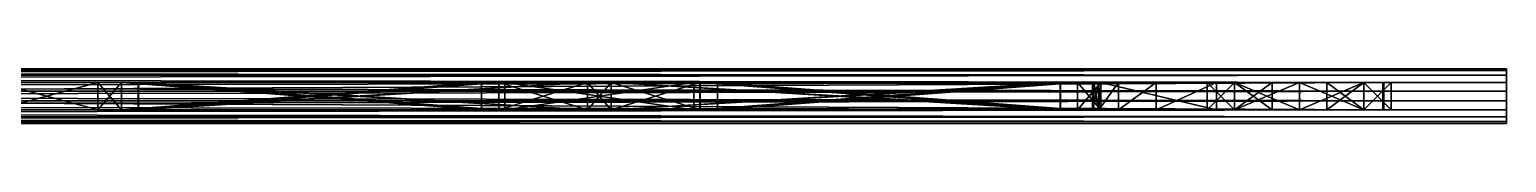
# Model space of a CAD drawing. Extents: x -161 to 273, y -3 to 1.
# Drawn here: x 164.6 to 272.9, y -2.5 to 1.5 of the extents above; entities that cross this region are included whole.
import ezdxf

# ---------------------------------------------------------------- set-up
doc = ezdxf.new("R2010")
doc.units = 0
doc.header["$MEASUREMENT"] = 0
for name, color, linetype in [('Box01', 234, 'Continuous'), ('Box02', 234, 'Continuous'), ('Cylinder01', 173, 'Continuous'), ('Rectangle09', 14, 'Continuous'), ('Rectangle10', 14, 'Continuous')]:
    doc.layers.add(name, color=color, linetype=linetype)

msp = doc.modelspace()

# ---------------------------------------------------------------- meshes
at = {"layer": 'Box01'}
mesh = msp.add_polyface(dxfattribs=at)
corners = [(263.89, 0.48, 77.17), (263.89, -1.52, 77.17), (263.89, 0.48, 79.02), (263.89, -1.52, 79.02), (-153.41, 0.48, 77.17), (-153.41, -1.52, 77.17), (-153.41, 0.48, 79.02), (-153.41, -1.52, 79.02)]
mesh.append_faces([[corners[k] for k in face] for face in [(0, 2, 3, 0), (3, 1, 0, 3), (4, 5, 7, 4), (7, 6, 4, 7), (0, 1, 5, 0), (5, 4, 0, 5), (1, 3, 7, 1), (7, 5, 1, 7), (3, 2, 6, 3), (6, 7, 3, 6), (2, 0, 4, 2), (4, 6, 2, 4)]], dxfattribs={"vtx2": -1, "vtx3": -1})
at = {"layer": 'Box02'}
mesh = msp.add_polyface(dxfattribs=at)
corners = [(263.81, 0.48, 17.45), (263.81, -1.52, 17.45), (263.81, 0.48, 19.3), (263.81, -1.52, 19.3), (-153.49, 0.48, 17.45), (-153.49, -1.52, 17.45), (-153.49, 0.48, 19.3), (-153.49, -1.52, 19.3)]
mesh.append_faces([[corners[k] for k in face] for face in [(0, 2, 3, 0), (3, 1, 0, 3), (4, 5, 7, 4), (7, 6, 4, 7), (0, 1, 5, 0), (5, 4, 0, 5), (1, 3, 7, 1), (7, 5, 1, 7), (3, 2, 6, 3), (6, 7, 3, 6), (2, 0, 4, 2), (4, 6, 2, 4)]], dxfattribs={"vtx2": -1, "vtx3": -1})
at = {"layer": 'Cylinder01'}
mesh = msp.add_polyface(dxfattribs=at)
corners = [(272.87, -0.52, 87.73), (272.87, -2.52, 87.73), (272.87, -2.39, 88.42), (272.87, -2.05, 89.02), (272.87, -1.52, 89.47), (272.87, -0.86, 89.7), (272.87, -0.17, 89.7), (272.87, 0.48, 89.47), (272.87, 1.02, 89.02), (272.87, 1.36, 88.42), (272.87, 1.48, 87.73), (272.87, 1.36, 87.05), (272.87, 1.02, 86.45), (272.87, 0.48, 86), (272.87, -0.17, 85.77), (272.87, -0.86, 85.77), (272.87, -1.52, 86), (272.87, -2.05, 86.45), (272.87, -2.39, 87.05), (-161.14, -2.52, 87.73), (-161.14, -2.39, 88.42), (-161.14, -2.05, 89.02), (-161.14, -1.52, 89.47), (-161.14, -0.86, 89.7), (-161.14, -0.17, 89.7), (-161.14, 0.48, 89.47), (-161.14, 1.02, 89.02), (-161.14, 1.36, 88.42), (-161.14, 1.48, 87.73), (-161.14, 1.36, 87.05), (-161.14, 1.02, 86.45), (-161.14, 0.48, 86), (-161.14, -0.17, 85.77), (-161.14, -0.86, 85.77), (-161.14, -1.52, 86), (-161.14, -2.05, 86.45), (-161.14, -2.39, 87.05), (-161.14, -0.52, 87.73)]
mesh.append_faces([[corners[k] for k in face] for face in [(0, 2, 1, 0), (0, 3, 2, 0), (0, 4, 3, 0), (0, 5, 4, 0), (0, 6, 5, 0), (0, 7, 6, 0), (0, 8, 7, 0), (0, 9, 8, 0), (0, 10, 9, 0), (0, 11, 10, 0), (0, 12, 11, 0), (0, 13, 12, 0), (0, 14, 13, 0), (0, 15, 14, 0), (0, 16, 15, 0), (0, 17, 16, 0), (0, 18, 17, 0), (0, 1, 18, 0), (37, 19, 20, 37), (37, 20, 21, 37), (37, 21, 22, 37), (37, 22, 23, 37), (37, 23, 24, 37), (37, 24, 25, 37), (37, 25, 26, 37), (37, 26, 27, 37), (37, 27, 28, 37), (37, 28, 29, 37), (37, 29, 30, 37), (37, 30, 31, 37), (37, 31, 32, 37), (37, 32, 33, 37), (37, 33, 34, 37), (37, 34, 35, 37), (37, 35, 36, 37), (37, 36, 19, 37)]], dxfattribs={"vtx0": -1, "vtx2": -1, "vtx3": -1})
mesh.append_faces([[corners[k] for k in face] for face in [(1, 20, 19, 1), (2, 21, 20, 2), (3, 22, 21, 3), (4, 23, 22, 4), (5, 24, 23, 5), (6, 25, 24, 6), (7, 26, 25, 7), (8, 27, 26, 8), (9, 28, 27, 9), (10, 29, 28, 10), (11, 30, 29, 11), (12, 31, 30, 12), (13, 32, 31, 13), (14, 33, 32, 14), (15, 34, 33, 15), (16, 35, 34, 16), (17, 36, 35, 17), (18, 19, 36, 18)]], dxfattribs={"vtx0": -1, "vtx3": -1})
mesh.append_faces([[corners[k] for k in face] for face in [(1, 2, 20, 1), (2, 3, 21, 2), (3, 4, 22, 3), (4, 5, 23, 4), (5, 6, 24, 5), (6, 7, 25, 6), (7, 8, 26, 7), (8, 9, 27, 8), (9, 10, 28, 9), (10, 11, 29, 10), (11, 12, 30, 11), (12, 13, 31, 12), (13, 14, 32, 13), (14, 15, 33, 14), (15, 16, 34, 15), (16, 17, 35, 16), (17, 18, 36, 17), (18, 1, 19, 18)]], dxfattribs={"vtx2": -1, "vtx3": -1})
at = {"layer": 'Rectangle09'}
mesh = msp.add_polyface(dxfattribs=at)
corners = [(171.32, 0.48, 20.6), (171.32, 0.48, 47.31), (171.32, -1.52, 47.31), (171.32, -1.52, 20.6), (171.32, 0.48, 49.16), (171.32, 0.48, 75.89), (171.32, -1.52, 75.89), (169.59, 0.48, 49.16), (162.07, 0.48, 49.16), (162.07, -1.52, 49.16), (169.59, -1.52, 49.16), (162.07, 0.48, 47.31), (162.07, -1.52, 47.31), (169.59, 0.48, 47.31), (169.59, -1.52, 47.31), (169.59, 0.48, 10.17), (169.59, -1.52, 10.17), (171.32, 0.48, 10.17), (171.32, -1.52, 10.17), (171.32, 0.48, 86.68), (169.59, 0.48, 86.68), (169.59, -1.52, 86.68), (171.32, -1.52, 86.68), (171.32, 0.48, 17.44), (171.32, -1.52, 49.16), (171.32, -1.52, 17.44)]
mesh.append_faces([[corners[k] for k in face] for face in [(7, 4, 1, 7), (1, 13, 7, 1), (0, 23, 13, 0), (10, 2, 24, 10), (2, 10, 14, 2), (3, 14, 25, 3)]], dxfattribs={"vtx0": -1, "vtx1": -1, "vtx2": -1, "vtx3": -1})
mesh.append_faces([[corners[k] for k in face] for face in [(20, 4, 7, 20), (19, 5, 20, 19), (13, 23, 15, 13), (7, 13, 8, 7), (0, 13, 1, 0)]], dxfattribs={"vtx0": -1, "vtx1": -1, "vtx3": -1})
mesh.append_faces([[corners[k] for k in face] for face in [(20, 5, 4, 20), (21, 24, 6, 21)]], dxfattribs={"vtx0": -1, "vtx2": -1, "vtx3": -1})
mesh.append_faces([[corners[k] for k in face] for face in [(0, 2, 3, 0), (7, 9, 10, 7), (8, 12, 9, 8), (11, 14, 12, 11), (13, 16, 14, 13), (15, 18, 16, 15), (19, 21, 22, 19), (20, 10, 21, 20), (15, 23, 17, 15), (8, 13, 11, 8)]], dxfattribs={"vtx0": -1, "vtx3": -1})
mesh.append_faces([[corners[k] for k in face] for face in [(21, 10, 24, 21), (22, 21, 6, 22), (14, 16, 25, 14), (10, 9, 14, 10), (3, 2, 14, 3)]], dxfattribs={"vtx1": -1, "vtx2": -1, "vtx3": -1})
mesh.append_faces([[corners[k] for k in face] for face in [(0, 1, 2, 0), (4, 5, 6, 4), (7, 8, 9, 7), (8, 11, 12, 8), (11, 13, 14, 11), (13, 15, 16, 13), (15, 17, 18, 15), (19, 20, 21, 19), (20, 7, 10, 20), (16, 18, 25, 16), (9, 12, 14, 9)]], dxfattribs={"vtx2": -1, "vtx3": -1})
mesh = msp.add_polyface(dxfattribs=at)
corners = [(171.32, 0.48, 47.31), (197.71, 0.48, 47.31), (197.71, -1.52, 47.31), (171.32, -1.52, 47.31), (197.71, 0.48, 42.56), (171.32, 0.48, 20.6), (171.32, -1.52, 20.6), (171.32, 0.48, 75.89), (197.71, 0.48, 53.93), (197.71, -1.52, 53.93), (171.32, -1.52, 75.89), (197.71, 0.48, 49.16), (171.32, 0.48, 49.16), (171.32, -1.52, 49.16), (172.55, 0.48, 19.3), (198.98, 0.48, 41.29), (198.98, -1.52, 41.29), (172.55, -1.52, 19.3), (172.58, 0.48, 77.17), (205.5, -1.52, 77.17), (172.58, -1.52, 77.17), (199, 0.48, 55.18), (171.32, 0.48, 10.17), (171.32, 0.48, 17.44), (171.32, -1.52, 17.44), (171.32, -1.52, 10.17), (205.5, 0.48, 17.44), (205.5, -1.52, 17.44), (205.5, 0.48, 79.02), (171.32, 0.48, 79.02), (171.32, -1.52, 79.02), (171.32, 0.48, 86.68), (171.32, -1.52, 86.68), (199.44, 0.48, 53.32), (199.44, -1.52, 53.32), (199, -1.52, 55.18), (197.71, -1.52, 42.56), (197.71, -1.52, 49.16)]
mesh.append_faces([[corners[k] for k in face] for face in [(7, 21, 33, 7), (29, 18, 7, 29), (14, 23, 5, 14), (10, 34, 35, 10), (30, 10, 20, 30), (17, 6, 24, 17)]], dxfattribs={"vtx0": -1, "vtx1": -1, "vtx2": -1, "vtx3": -1})
mesh.append_faces([[corners[k] for k in face] for face in [(14, 4, 15, 14), (0, 11, 1, 0), (29, 7, 31, 29), (28, 18, 29, 28)]], dxfattribs={"vtx0": -1, "vtx1": -1, "vtx3": -1})
mesh.append_faces([[corners[k] for k in face] for face in [(7, 18, 21, 7), (14, 5, 4, 14), (0, 12, 11, 0), (14, 26, 23, 14), (10, 35, 20, 10), (17, 36, 6, 17), (3, 37, 13, 3), (17, 24, 27, 17)]], dxfattribs={"vtx0": -1, "vtx2": -1, "vtx3": -1})
mesh.append_faces([[corners[k] for k in face] for face in [(0, 2, 3, 0), (7, 9, 10, 7), (12, 10, 13, 12), (14, 16, 17, 14), (18, 19, 20, 18), (22, 24, 25, 22), (23, 27, 24, 23), (29, 32, 30, 29)]], dxfattribs={"vtx0": -1, "vtx3": -1})
mesh.append_faces([[corners[k] for k in face] for face in [(17, 16, 36, 17), (3, 2, 37, 3), (30, 32, 10, 30)]], dxfattribs={"vtx1": -1, "vtx2": -1, "vtx3": -1})
mesh.append_faces([[corners[k] for k in face] for face in [(0, 1, 2, 0), (4, 5, 6, 4), (7, 8, 9, 7), (11, 12, 13, 11), (14, 15, 16, 14), (21, 18, 20, 21), (22, 23, 24, 22), (23, 26, 27, 23), (28, 29, 30, 28), (29, 31, 32, 29)]], dxfattribs={"vtx2": -1, "vtx3": -1})
mesh = msp.add_polyface(dxfattribs=at)
corners = [(197.71, 0.48, 47.31), (197.71, 0.48, 42.56), (197.71, -1.52, 42.56), (197.71, -1.52, 47.31), (171.32, -1.52, 20.6), (199.44, 0.48, 43.14), (199.44, 0.48, 53.32), (199.44, -1.52, 53.32), (199.44, -1.52, 43.14), (197.71, 0.48, 53.93), (197.71, 0.48, 49.16), (197.71, -1.52, 49.16), (197.71, -1.52, 53.93), (171.32, -1.52, 49.16), (198.98, 0.48, 41.29), (205.5, 0.48, 41.29), (205.5, -1.52, 41.29), (198.98, -1.52, 41.29), (205.5, 0.48, 19.3), (172.55, 0.48, 19.3), (172.55, -1.52, 19.3), (205.5, -1.52, 19.3), (172.58, 0.48, 77.17), (205.5, 0.48, 77.17), (205.5, -1.52, 77.17), (205.5, 0.48, 55.18), (199, 0.48, 55.18), (199, -1.52, 55.18), (172.58, -1.52, 77.17), (205.5, 0.48, 79.02), (171.32, -1.52, 79.02), (205.5, -1.52, 79.02), (171.32, 0.48, 75.89), (213.29, 0.48, 43.14), (207.23, 0.48, 55.18), (205.5, 0.48, 17.44), (171.32, -1.52, 75.89), (213.29, -1.52, 43.14), (207.23, -1.52, 55.18), (205.5, -1.52, 55.18), (205.5, -1.52, 17.44)]
mesh.append_faces([[corners[k] for k in face] for face in [(14, 1, 5, 14), (0, 10, 6, 0), (6, 25, 34, 6), (17, 8, 2, 17), (3, 7, 11, 3), (7, 38, 39, 7)]], dxfattribs={"vtx0": -1, "vtx1": -1, "vtx2": -1, "vtx3": -1})
mesh.append_faces([[corners[k] for k in face] for face in [(18, 35, 19, 18)]], dxfattribs={"vtx0": -1, "vtx1": -1, "vtx3": -1})
mesh.append_faces([[corners[k] for k in face] for face in [(6, 9, 32, 6), (14, 5, 33, 14), (5, 1, 0, 5), (0, 6, 5, 0), (6, 10, 9, 6), (6, 26, 25, 6), (29, 23, 22, 29), (7, 36, 12, 7), (17, 37, 8, 17), (8, 3, 2, 8), (3, 8, 7, 3), (7, 12, 11, 7), (7, 39, 27, 7), (31, 28, 24, 31)]], dxfattribs={"vtx0": -1, "vtx2": -1, "vtx3": -1})
mesh.append_faces([[corners[k] for k in face] for face in [(0, 2, 3, 0), (1, 4, 2, 1), (5, 7, 8, 5), (9, 11, 12, 9), (10, 13, 11, 10), (14, 16, 17, 14), (18, 20, 21, 18), (26, 28, 27, 26), (29, 30, 31, 29)]], dxfattribs={"vtx0": -1, "vtx3": -1})
mesh.append_faces([[corners[k] for k in face] for face in [(31, 30, 28, 31), (21, 20, 40, 21)]], dxfattribs={"vtx1": -1, "vtx2": -1, "vtx3": -1})
mesh.append_faces([[corners[k] for k in face] for face in [(0, 1, 2, 0), (5, 6, 7, 5), (9, 10, 11, 9), (14, 15, 16, 14), (18, 19, 20, 18), (22, 23, 24, 22), (25, 26, 27, 25)]], dxfattribs={"vtx2": -1, "vtx3": -1})
mesh = msp.add_polyface(dxfattribs=at)
corners = [(213.29, 0.48, 43.14), (199.44, -1.52, 43.14), (213.29, -1.52, 43.14), (213.29, 0.48, 53.32), (213.29, -1.52, 53.32), (215.02, 0.48, 49.16), (215.02, 0.48, 53.94), (215.02, -1.52, 53.94), (213.73, 0.48, 55.18), (207.23, 0.48, 55.18), (207.23, -1.52, 55.18), (213.73, -1.52, 55.18), (207.23, 0.48, 77.17), (207.23, -1.52, 77.17), (207.23, 0.48, 19.3), (207.23, 0.48, 41.29), (207.23, -1.52, 41.29), (207.23, -1.52, 19.3), (213.76, 0.48, 41.29), (213.76, -1.52, 41.29), (207.23, 0.48, 10.17), (207.23, 0.48, 17.44), (207.23, -1.52, 17.44), (207.23, -1.52, 10.17), (207.23, 0.48, 79.02), (207.23, 0.48, 86.68), (207.23, -1.52, 86.68), (207.23, -1.52, 79.02), (205.5, 0.48, 41.29), (198.98, 0.48, 41.29), (215.02, 0.48, 42.56), (215.02, 0.48, 47.31), (205.5, 0.48, 17.44), (198.98, -1.52, 41.29), (205.5, -1.52, 41.29), (215.02, -1.52, 42.56), (215.02, -1.52, 47.31), (215.02, -1.52, 49.16), (205.5, -1.52, 79.02), (205.5, -1.52, 77.17)]
mesh.append_faces([[corners[k] for k in face] for face in [(3, 5, 31, 3), (3, 8, 5, 3), (18, 0, 30, 18), (15, 28, 0, 15), (14, 21, 32, 14), (4, 36, 37, 4), (4, 37, 11, 4), (19, 35, 2, 19), (16, 2, 34, 16), (27, 39, 13, 27)]], dxfattribs={"vtx0": -1, "vtx1": -1, "vtx2": -1, "vtx3": -1})
mesh.append_faces([[corners[k] for k in face] for face in [(15, 0, 18, 15)]], dxfattribs={"vtx0": -1, "vtx1": -1, "vtx3": -1})
mesh.append_faces([[corners[k] for k in face] for face in [(0, 28, 29, 0), (30, 0, 3, 30), (3, 31, 30, 3), (8, 6, 5, 8), (3, 9, 8, 3), (2, 33, 34, 2), (35, 4, 2, 35), (4, 35, 36, 4), (11, 37, 7, 11), (4, 11, 10, 4)]], dxfattribs={"vtx0": -1, "vtx2": -1, "vtx3": -1})
mesh.append_faces([[corners[k] for k in face] for face in [(0, 1, 2, 0), (3, 2, 4, 3), (8, 10, 11, 8), (9, 13, 10, 9), (14, 16, 17, 14), (15, 19, 16, 15), (20, 22, 23, 20), (24, 26, 27, 24)]], dxfattribs={"vtx0": -1, "vtx3": -1})
mesh.append_faces([[corners[k] for k in face] for face in [(16, 19, 2, 16), (27, 26, 38, 27)]], dxfattribs={"vtx1": -1, "vtx2": -1, "vtx3": -1})
mesh.append_faces([[corners[k] for k in face] for face in [(3, 0, 2, 3), (5, 6, 7, 5), (8, 9, 10, 8), (9, 12, 13, 9), (14, 15, 16, 14), (15, 18, 19, 15), (20, 21, 22, 20), (24, 25, 26, 24)]], dxfattribs={"vtx2": -1, "vtx3": -1})
mesh = msp.add_polyface(dxfattribs=at)
corners = [(213.29, 0.48, 43.14), (199.44, 0.48, 43.14), (199.44, -1.52, 43.14), (199.44, 0.48, 53.32), (213.29, 0.48, 53.32), (213.29, -1.52, 53.32), (199.44, -1.52, 53.32), (205.5, 0.48, 41.29), (205.5, 0.48, 19.3), (205.5, -1.52, 19.3), (205.5, -1.52, 41.29), (205.5, 0.48, 77.17), (205.5, 0.48, 55.18), (205.5, -1.52, 55.18), (205.5, -1.52, 77.17), (199, -1.52, 55.18), (205.5, 0.48, 17.44), (205.5, 0.48, 10.17), (205.5, -1.52, 10.17), (205.5, -1.52, 17.44), (207.23, 0.48, 10.17), (207.23, -1.52, 10.17), (207.23, 0.48, 86.68), (205.5, 0.48, 86.68), (205.5, -1.52, 86.68), (207.23, -1.52, 86.68), (205.5, 0.48, 79.02), (205.5, -1.52, 79.02), (207.23, 0.48, 77.17), (207.23, 0.48, 55.18), (207.23, 0.48, 19.3), (207.23, 0.48, 41.29), (207.23, 0.48, 79.02), (207.23, 0.48, 17.44), (207.23, -1.52, 55.18), (207.23, -1.52, 77.17), (207.23, -1.52, 19.3), (207.23, -1.52, 41.29), (207.23, -1.52, 79.02), (207.23, -1.52, 17.44)]
mesh.append_faces([[corners[k] for k in face] for face in [(32, 11, 26, 32), (32, 28, 11, 32), (30, 16, 8, 30), (38, 27, 14, 38), (36, 9, 19, 36), (36, 19, 39, 36)]], dxfattribs={"vtx0": -1, "vtx1": -1, "vtx2": -1, "vtx3": -1})
mesh.append_faces([[corners[k] for k in face] for face in [(3, 29, 4, 3), (30, 7, 31, 30), (32, 26, 22, 32), (16, 33, 17, 16)]], dxfattribs={"vtx0": -1, "vtx1": -1, "vtx3": -1})
mesh.append_faces([[corners[k] for k in face] for face in [(11, 28, 29, 11), (29, 12, 11, 29), (30, 8, 7, 30), (14, 34, 35, 14), (34, 14, 13, 34), (36, 10, 9, 36)]], dxfattribs={"vtx0": -1, "vtx2": -1, "vtx3": -1})
mesh.append_faces([[corners[k] for k in face] for face in [(3, 5, 6, 3), (7, 9, 10, 7), (11, 13, 14, 11), (12, 15, 13, 12), (16, 18, 19, 16), (17, 21, 18, 17), (22, 24, 25, 22), (23, 27, 24, 23), (22, 26, 23, 22), (17, 33, 20, 17)]], dxfattribs={"vtx0": -1, "vtx3": -1})
mesh.append_faces([[corners[k] for k in face] for face in [(6, 5, 34, 6), (36, 37, 10, 36), (19, 18, 39, 19)]], dxfattribs={"vtx1": -1, "vtx2": -1, "vtx3": -1})
mesh.append_faces([[corners[k] for k in face] for face in [(0, 1, 2, 0), (3, 4, 5, 3), (7, 8, 9, 7), (11, 12, 13, 11), (16, 17, 18, 16), (17, 20, 21, 17), (22, 23, 24, 22), (23, 26, 27, 23), (25, 24, 27, 25), (18, 21, 39, 18)]], dxfattribs={"vtx2": -1, "vtx3": -1})
mesh = msp.add_polyface(dxfattribs=at)
corners = [(241.41, 0.48, 20.6), (215.02, 0.48, 42.56), (215.02, -1.52, 42.56), (215.02, 0.48, 47.31), (215.02, -1.52, 47.31), (241.41, 0.48, 47.31), (241.41, -1.52, 47.31), (215.02, 0.48, 53.94), (241.41, 0.48, 75.89), (241.41, -1.52, 75.89), (215.02, -1.52, 53.94), (241.41, 0.48, 49.16), (215.02, 0.48, 49.16), (215.02, -1.52, 49.16), (207.23, 0.48, 77.17), (240.15, 0.48, 77.17), (240.15, -1.52, 77.17), (207.23, -1.52, 77.17), (213.73, 0.48, 55.18), (213.73, -1.52, 55.18), (240.18, 0.48, 19.3), (207.23, 0.48, 19.3), (207.23, -1.52, 19.3), (240.18, -1.52, 19.3), (213.76, 0.48, 41.29), (213.76, -1.52, 41.29), (207.23, 0.48, 17.44), (241.41, 0.48, 17.44), (241.41, -1.52, 17.44), (207.23, -1.52, 17.44), (241.41, 0.48, 79.02), (207.23, 0.48, 79.02), (207.23, -1.52, 79.02), (241.41, -1.52, 79.02), (241.41, -1.52, 49.16), (241.41, -1.52, 20.6)]
mesh.append_faces([[corners[k] for k in face] for face in [(15, 7, 18, 15), (24, 1, 20, 24), (30, 14, 31, 30), (20, 27, 21, 20)]], dxfattribs={"vtx0": -1, "vtx1": -1, "vtx3": -1})
mesh.append_faces([[corners[k] for k in face] for face in [(3, 12, 11, 3), (15, 8, 7, 15), (20, 1, 0, 20), (30, 15, 14, 30), (21, 27, 26, 21), (4, 34, 13, 4), (16, 10, 9, 16), (23, 35, 2, 23), (33, 17, 16, 33), (22, 29, 28, 22)]], dxfattribs={"vtx0": -1, "vtx2": -1, "vtx3": -1})
mesh.append_faces([[corners[k] for k in face] for face in [(1, 4, 2, 1), (3, 6, 4, 3), (7, 9, 10, 7), (12, 10, 13, 12), (14, 16, 17, 14), (15, 19, 16, 15), (20, 22, 23, 20), (24, 23, 25, 24), (26, 28, 29, 26), (30, 32, 33, 30)]], dxfattribs={"vtx0": -1, "vtx3": -1})
mesh.append_faces([[corners[k] for k in face] for face in [(16, 19, 10, 16), (25, 23, 2, 25), (33, 32, 17, 33), (23, 22, 28, 23)]], dxfattribs={"vtx1": -1, "vtx2": -1, "vtx3": -1})
mesh.append_faces([[corners[k] for k in face] for face in [(0, 1, 2, 0), (1, 3, 4, 1), (3, 5, 6, 3), (7, 8, 9, 7), (11, 12, 13, 11), (14, 15, 16, 14), (15, 18, 19, 15), (20, 21, 22, 20), (24, 20, 23, 24), (26, 27, 28, 26), (30, 31, 32, 30)]], dxfattribs={"vtx2": -1, "vtx3": -1})
mesh = msp.add_polyface(dxfattribs=at)
corners = [(241.41, 0.48, 20.6), (215.02, -1.52, 42.56), (241.41, -1.52, 20.6), (241.41, 0.48, 47.31), (241.41, -1.52, 47.31), (241.41, 0.48, 75.89), (241.41, 0.48, 49.16), (241.41, -1.52, 49.16), (241.41, -1.52, 75.89), (215.02, -1.52, 49.16), (241.41, 0.48, 17.44), (241.41, 0.48, 10.17), (241.41, -1.52, 10.17), (241.41, -1.52, 17.44), (243.14, 0.48, 10.17), (243.14, -1.52, 10.17), (243.14, 0.48, 86.68), (241.41, 0.48, 86.68), (241.41, -1.52, 86.68), (241.41, 0.48, 79.02), (241.41, -1.52, 79.02), (215.02, 0.48, 47.31), (242.62, 0.48, 49.16), (242.95, 0.48, 49.16), (242.51, 0.48, 49.16), (243.14, 0.48, 47.31), (240.15, 0.48, 77.17), (240.18, 0.48, 19.3), (215.02, -1.52, 47.31), (243.14, -1.52, 86.68), (242.62, -1.52, 49.16), (242.95, -1.52, 49.16), (242.51, -1.52, 49.16), (243.14, -1.52, 47.31), (240.15, -1.52, 77.17), (240.18, -1.52, 19.3)]
mesh.append_faces([[corners[k] for k in face] for face in [(19, 5, 26, 19), (24, 5, 19, 24), (24, 3, 6, 24), (10, 3, 25, 10), (27, 0, 10, 27), (20, 34, 8, 20), (32, 20, 8, 32), (32, 7, 4, 32), (13, 33, 4, 13), (35, 13, 2, 35)]], dxfattribs={"vtx0": -1, "vtx1": -1, "vtx2": -1, "vtx3": -1})
mesh.append_faces([[corners[k] for k in face] for face in [(22, 19, 23, 22), (24, 19, 22, 24), (10, 25, 11, 10)]], dxfattribs={"vtx0": -1, "vtx1": -1, "vtx3": -1})
mesh.append_faces([[corners[k] for k in face] for face in [(6, 3, 21, 6), (24, 6, 5, 24), (10, 0, 3, 10), (7, 28, 4, 7), (32, 8, 7, 32), (13, 4, 2, 13)]], dxfattribs={"vtx0": -1, "vtx2": -1, "vtx3": -1})
mesh.append_faces([[corners[k] for k in face] for face in [(0, 1, 2, 0), (3, 2, 4, 3), (5, 7, 8, 5), (6, 9, 7, 6), (10, 12, 13, 10), (11, 15, 12, 11), (17, 20, 18, 17), (16, 19, 17, 16), (11, 25, 14, 11)]], dxfattribs={"vtx0": -1, "vtx3": -1})
mesh.append_faces([[corners[k] for k in face] for face in [(30, 31, 20, 30), (32, 30, 20, 32), (13, 12, 33, 13)]], dxfattribs={"vtx1": -1, "vtx2": -1, "vtx3": -1})
mesh.append_faces([[corners[k] for k in face] for face in [(3, 0, 2, 3), (5, 6, 7, 5), (10, 11, 12, 10), (11, 14, 15, 11), (16, 17, 18, 16), (17, 19, 20, 17), (29, 18, 20, 29), (12, 15, 33, 12)]], dxfattribs={"vtx2": -1, "vtx3": -1})
mesh = msp.add_polyface(dxfattribs=at)
corners = [(243.14, 0.48, 10.17), (243.14, 0.48, 47.31), (243.14, -1.52, 47.31), (243.14, -1.52, 10.17), (251.62, 0.48, 47.31), (251.62, -1.52, 47.31), (251.62, 0.48, 49.16), (251.62, -1.52, 49.16), (247.18, 0.48, 49.16), (247.18, -1.52, 49.16), (244.42, 0.48, 49.16), (244.42, -1.52, 49.16), (242.99, 0.48, 49.16), (242.99, -1.52, 49.16), (242.51, 0.48, 49.16), (242.51, -1.52, 49.16), (242.62, 0.48, 49.16), (242.62, -1.52, 49.16), (242.95, 0.48, 49.16), (242.95, -1.52, 49.16), (243.14, 0.48, 49.16), (243.14, -1.52, 49.16), (243.14, 0.48, 86.68), (243.14, -1.52, 86.68), (241.41, -1.52, 86.68), (241.41, 0.48, 79.02), (241.41, 0.48, 47.31), (241.41, -1.52, 79.02), (241.41, -1.52, 47.31)]
mesh.append_faces([[corners[k] for k in face] for face in [(1, 26, 14, 1), (2, 15, 28, 2)]], dxfattribs={"vtx0": -1, "vtx1": -1, "vtx2": -1, "vtx3": -1})
mesh.append_faces([[corners[k] for k in face] for face in [(20, 25, 22, 20), (18, 25, 20, 18), (1, 8, 4, 1)]], dxfattribs={"vtx0": -1, "vtx1": -1, "vtx3": -1})
mesh.append_faces([[corners[k] for k in face] for face in [(1, 10, 8, 1), (1, 12, 10, 1), (1, 14, 12, 1), (2, 9, 11, 2), (2, 11, 13, 2), (2, 13, 15, 2)]], dxfattribs={"vtx0": -1, "vtx2": -1, "vtx3": -1})
mesh.append_faces([[corners[k] for k in face] for face in [(0, 2, 3, 0), (1, 5, 2, 1), (4, 7, 5, 4), (6, 9, 7, 6), (8, 11, 9, 8), (10, 13, 11, 10), (12, 15, 13, 12), (14, 17, 15, 14), (16, 19, 17, 16), (18, 21, 19, 18), (20, 23, 21, 20), (22, 24, 23, 22), (4, 8, 6, 4)]], dxfattribs={"vtx0": -1, "vtx3": -1})
mesh.append_faces([[corners[k] for k in face] for face in [(21, 23, 27, 21), (19, 21, 27, 19), (2, 5, 9, 2)]], dxfattribs={"vtx1": -1, "vtx2": -1, "vtx3": -1})
mesh.append_faces([[corners[k] for k in face] for face in [(0, 1, 2, 0), (1, 4, 5, 1), (4, 6, 7, 4), (6, 8, 9, 6), (8, 10, 11, 8), (10, 12, 13, 10), (12, 14, 15, 12), (14, 16, 17, 14), (16, 18, 19, 16), (18, 20, 21, 18), (20, 22, 23, 20), (5, 7, 9, 5)]], dxfattribs={"vtx2": -1, "vtx3": -1})
at = {"layer": 'Rectangle10'}
mesh = msp.add_polyface(dxfattribs=at)
corners = [(259.69, 0.48, 14.12), (262.41, 0.48, 12.55), (262.41, 0.48, 15.69), (259.69, -1.52, 14.12), (262.41, -1.52, 12.55), (262.41, -1.52, 15.69), (252.92, 0.48, 18.03), (257.69, 0.48, 15.28), (262.41, 0.48, 18), (262.41, 0.48, 78.74), (257.69, 0.48, 81.46), (252.92, 0.48, 78.71), (252.92, -1.52, 18.03), (257.69, -1.52, 15.28), (262.41, -1.52, 18), (262.41, -1.52, 78.74), (257.69, -1.52, 81.46), (252.92, -1.52, 78.71), (255.69, 0.48, 14.12), (252.92, 0.48, 15.72), (252.92, 0.48, 12.52), (255.69, -1.52, 14.12), (252.92, -1.52, 15.72), (252.92, -1.52, 12.52), (264.41, 0.48, 9.87), (262.41, 0.48, 9.87), (262.41, 0.48, 10.24), (257.69, 0.48, 12.97), (252.92, 0.48, 10.21), (252.92, 0.48, 9.87), (250.92, 0.48, 9.87), (250.92, 0.48, 86.86), (252.92, 0.48, 86.86), (252.92, 0.48, 86.52), (257.69, 0.48, 83.77), (262.41, 0.48, 86.49), (262.41, 0.48, 86.86), (264.41, 0.48, 86.86), (264.41, -1.52, 9.87), (262.41, -1.52, 9.87), (262.41, -1.52, 10.24), (257.69, -1.52, 12.97), (252.92, -1.52, 10.21), (252.92, -1.52, 9.87), (250.92, -1.52, 9.87), (250.92, -1.52, 86.86), (252.92, -1.52, 86.86), (252.92, -1.52, 86.52), (257.69, -1.52, 83.77), (262.41, -1.52, 86.49), (262.41, -1.52, 86.86), (264.41, -1.52, 86.86), (262.41, 0.48, 81.05), (262.41, 0.48, 84.18), (259.69, 0.48, 82.61), (262.41, -1.52, 81.05), (262.41, -1.52, 84.18), (259.69, -1.52, 82.61), (252.92, 0.48, 84.21), (252.92, 0.48, 81.02), (255.69, 0.48, 82.61), (252.92, -1.52, 84.21), (252.92, -1.52, 81.02), (255.69, -1.52, 82.61)]
mesh.append_faces([[corners[k] for k in face] for face in [(37, 8, 2, 37), (37, 52, 9, 37), (59, 10, 54, 59), (35, 53, 37, 35), (34, 60, 53, 34), (30, 58, 33, 30), (30, 11, 59, 30), (30, 19, 6, 30), (28, 20, 30, 28), (27, 7, 18, 27), (27, 0, 7, 27), (26, 24, 0, 26), (51, 5, 14, 51), (51, 15, 55, 51), (62, 57, 16, 62), (49, 51, 56, 49), (48, 56, 63, 48), (44, 47, 61, 44), (44, 62, 17, 44), (44, 12, 22, 44), (42, 44, 23, 42), (41, 21, 13, 41), (41, 13, 3, 41), (40, 3, 38, 40)]], dxfattribs={"vtx0": -1, "vtx1": -1, "vtx2": -1, "vtx3": -1})
mesh.append_faces([[corners[k] for k in face] for face in [(37, 1, 24, 37), (54, 10, 52, 54), (34, 53, 35, 34), (33, 60, 34, 33), (30, 33, 31, 30), (27, 20, 28, 27), (26, 0, 27, 26)]], dxfattribs={"vtx0": -1, "vtx1": -1, "vtx3": -1})
mesh.append_faces([[corners[k] for k in face] for face in [(53, 60, 59, 53), (59, 54, 53, 59), (24, 1, 0, 24), (18, 7, 6, 18), (6, 19, 18, 6), (7, 0, 2, 7), (2, 8, 7, 2), (37, 2, 1, 37), (37, 9, 8, 37), (37, 53, 52, 37), (52, 10, 9, 52), (59, 11, 10, 59), (33, 58, 60, 33), (30, 59, 58, 30), (30, 6, 11, 30), (30, 20, 19, 30), (27, 18, 20, 27), (56, 62, 63, 56), (62, 56, 57, 62), (38, 3, 4, 38), (21, 12, 13, 21), (12, 21, 22, 12), (13, 5, 3, 13), (5, 13, 14, 5), (51, 4, 5, 51), (51, 14, 15, 51), (51, 55, 56, 51), (55, 15, 16, 55), (62, 16, 17, 62), (47, 63, 61, 47), (44, 61, 62, 44), (44, 17, 12, 44), (44, 22, 23, 44), (41, 23, 21, 41)]], dxfattribs={"vtx0": -1, "vtx2": -1, "vtx3": -1})
mesh.append_faces([[corners[k] for k in face] for face in [(0, 4, 3, 0), (1, 5, 4, 1), (2, 3, 5, 2), (6, 13, 12, 6), (7, 14, 13, 7), (8, 15, 14, 8), (9, 16, 15, 9), (10, 17, 16, 10), (11, 12, 17, 11), (18, 22, 21, 18), (19, 23, 22, 19), (20, 21, 23, 20), (24, 39, 38, 24), (25, 40, 39, 25), (26, 41, 40, 26), (27, 42, 41, 27), (28, 43, 42, 28), (29, 44, 43, 29), (30, 45, 44, 30), (31, 46, 45, 31), (32, 47, 46, 32), (33, 48, 47, 33), (34, 49, 48, 34), (35, 50, 49, 35), (36, 51, 50, 36), (37, 38, 51, 37), (52, 56, 55, 52), (53, 57, 56, 53), (54, 55, 57, 54), (58, 62, 61, 58), (59, 63, 62, 59), (60, 61, 63, 60), (35, 37, 36, 35), (31, 33, 32, 31), (28, 30, 29, 28), (40, 38, 39, 40)]], dxfattribs={"vtx0": -1, "vtx3": -1})
mesh.append_faces([[corners[k] for k in face] for face in [(51, 38, 4, 51), (57, 55, 16, 57), (48, 49, 56, 48), (47, 48, 63, 47), (44, 45, 47, 44), (41, 42, 23, 41), (40, 41, 3, 40)]], dxfattribs={"vtx1": -1, "vtx2": -1, "vtx3": -1})
mesh.append_faces([[corners[k] for k in face] for face in [(0, 1, 4, 0), (1, 2, 5, 1), (2, 0, 3, 2), (6, 7, 13, 6), (7, 8, 14, 7), (8, 9, 15, 8), (9, 10, 16, 9), (10, 11, 17, 10), (11, 6, 12, 11), (18, 19, 22, 18), (19, 20, 23, 19), (20, 18, 21, 20), (24, 25, 39, 24), (25, 26, 40, 25), (26, 27, 41, 26), (27, 28, 42, 27), (28, 29, 43, 28), (29, 30, 44, 29), (30, 31, 45, 30), (31, 32, 46, 31), (32, 33, 47, 32), (33, 34, 48, 33), (34, 35, 49, 34), (35, 36, 50, 35), (36, 37, 51, 36), (37, 24, 38, 37), (52, 53, 56, 52), (53, 54, 57, 53), (54, 52, 55, 54), (58, 59, 62, 58), (59, 60, 63, 59), (60, 58, 61, 60), (26, 25, 24, 26), (49, 50, 51, 49), (45, 46, 47, 45), (42, 43, 44, 42)]], dxfattribs={"vtx2": -1, "vtx3": -1})

doc.saveas('drawing.dxf')
